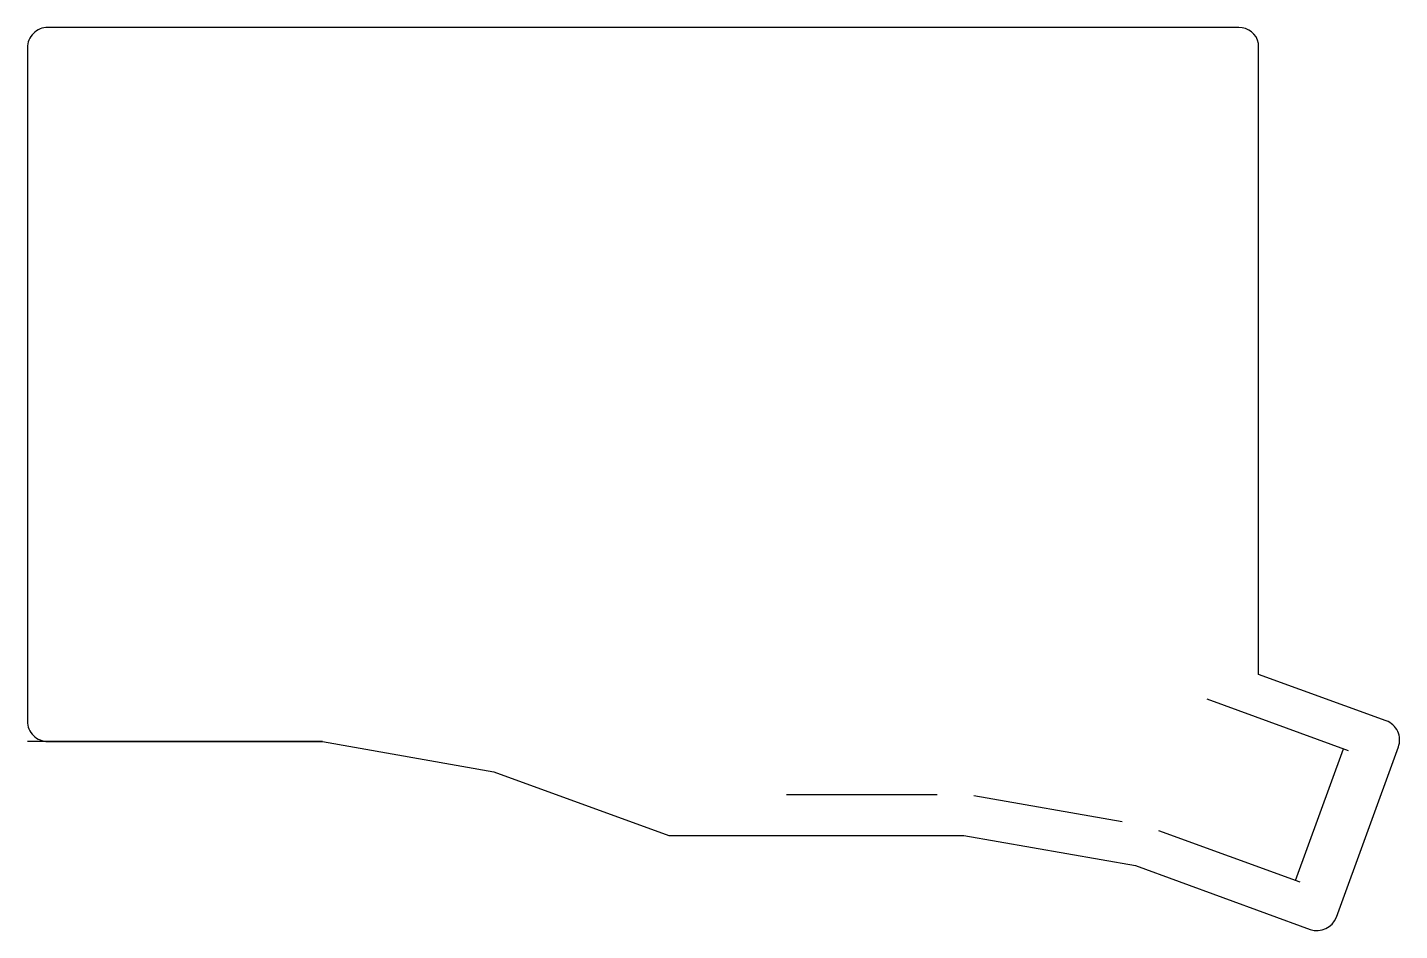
# Model space of a CAD drawing. Header units: millimetres. Extents: x -121 to 14, y -89 to 0.
import ezdxf

# ---------------------------------------------------------------- set-up
doc = ezdxf.new("R2010")
doc.units = ezdxf.units.MM
doc.layers.get('0').update_dxf_attribs({"linetype": 'CONTINUOUS'})

msp = doc.modelspace()

# ---------------------------------------------------------------- linework, layer by layer
for p, q in [((-5.09, -65.99), (8.81, -71.05)), ((-92, -70.17), (-121, -70.17)), ((3.62, -83.84), (8.34, -70.88)), ((-31.6, -75.4), (-46.4, -75.4)), ((-13.41, -78.08), (-27.99, -75.51)), ((4.09, -84.01), (-9.81, -78.95))]:
    msp.add_line(p, q)
msp.add_lwpolyline([(-121, -2), (-121, -68.17, 0.414214), (-119, -70.17), (-92, -70.17), (-75.16, -73.14), (-57.96, -79.4), (-28.96, -79.4), (-12.12, -82.37), (5.07, -88.63, 0.414212), (7.64, -87.43), (13.73, -70.71, 0.414214), (12.53, -68.14), (0, -63.58), (0, -1.57, 0.351523), (-1.95, 0), (-119, 0, 0.414214)], format="xyb", close=True)

doc.saveas('drawing.dxf')
